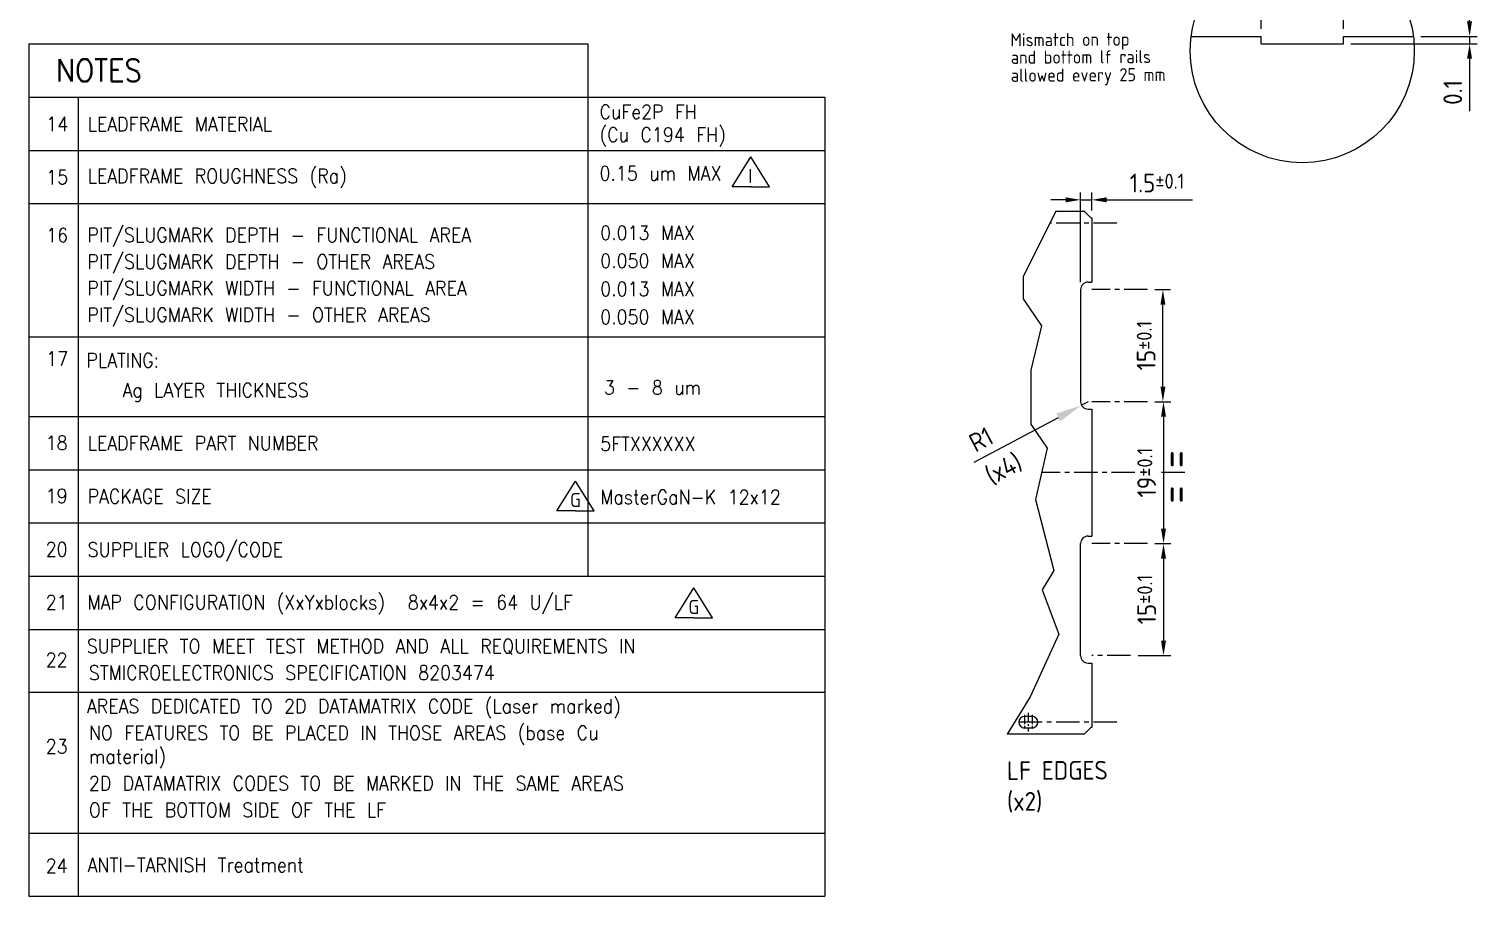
# Model space of a CAD drawing. Extents: x 385 to 747, y -67 to 169.
# Drawn here: x 542.5 to 736.4, y -66.9 to 49.1 of the extents above; entities that cross this region are included whole.
import ezdxf

# ---------------------------------------------------------------- set-up
doc = ezdxf.new("R2010")
doc.units = 0
doc.linetypes.add('AXES', pattern=[2, 1.25, -0.25, 0.25, -0.25])
doc.linetypes.add('CONTINU', pattern=[0])
for name, color, linetype, lineweight in [('AXIS', 4, 'AXES', 25), ('DIMENSIONS', 3, 'Continuous', 25), ('NOTES', 6, 'CONTINU', 25)]:
    doc.layers.add(name, color=color, linetype=linetype, lineweight=lineweight)
doc.layers.add('leadframe', color=7, linetype='Continuous')
doc.styles.add('CONVERTER_1', font='txt.shx', dxfattribs={"width": 0.9})
doc.styles.get("Standard").update_dxf_attribs({"font": 'ISOCP.SHX', "bigfont": 'bigfont.shx'})
doc.dimstyles.new('ST standard', dxfattribs={"dimtxt": 2.5, "dimasz": 3.5, "dimexe": 1, "dimexo": 1, "dimgap": 1, "dimtad": 1, "dimdec": 3, "dimdsep": 46, "dimtxsty": 'STANDARD', "dimcen": 0, "dimclrd": 3, "dimclre": 3, "dimclrt": 1, "dimadec": 0, "dimazin": 2, "dimtol": 1, "dimtp": 0.1, "dimtm": 0.1, "dimtfac": 0.8, "dimtdec": 3, "dimtmove": 0, "dimatfit": 3, "dimfxl": 1, "dimtolj": 2, "dimlwd": -1, "dimlwe": -1, "dimarcsym": 1})
doc.dimstyles.new('ST standard$0', dxfattribs={"dimtxt": 2.5, "dimasz": 2, "dimexe": 1, "dimexo": 1, "dimgap": 1, "dimtad": 1, "dimdec": 3, "dimdsep": 46, "dimtxsty": 'STANDARD', "dimcen": 0, "dimclrd": 3, "dimclre": 3, "dimclrt": 1, "dimadec": 0, "dimazin": 2, "dimtol": 1, "dimtp": 0.1, "dimtm": 0.1, "dimtfac": 0.8, "dimtdec": 3, "dimtmove": 0, "dimatfit": 3, "dimfxl": 1, "dimtolj": 2, "dimlwd": -1, "dimlwe": -1, "dimarcsym": 1})

# ---------------------------------------------------------------- blocks, each defined once
blk = doc.blocks.new('*D16')
at = {"layer": 'Defpoints', "color": 0, "ltscale": 50, "transparency": 16777216}
for p in [(692.25, -0.77), (692.25, -19.77), (694.41, -19.77)]:
    blk.add_point(p, dxfattribs=at)
at = {"layer": 'DIMENSIONS', "color": 3, "linetype": 'ByBlock', "ltscale": 50, "transparency": 16777216}
for p, q in [((693.25, -0.77), (695.41, -0.77)), ((693.25, -19.77), (695.41, -19.77))]:
    blk.add_line(p, q, dxfattribs=at)
at = {"layer": 'DIMENSIONS', "color": 3, "ltscale": 50, "transparency": 16777216}
blk.add_line((694.41, -2.77), (694.41, -17.77), dxfattribs=at)
for points in [[(694.08, -2.77), (694.74, -2.77), (694.41, -0.77)], [(694.08, -17.77), (694.74, -17.77), (694.41, -19.77)]]:
    blk.add_solid(points, dxfattribs=at)
at = {"layer": 'DIMENSIONS', "color": 1, "ltscale": 50, "transparency": 16777216, "insert": (692.16, -10.27), "char_height": 2.5, "attachment_point": 5, "rotation": 90}
blk.add_mtext('\\A2;19{\\H2;±0.1}', dxfattribs=at)
blk = doc.blocks.new('*D17')
at = {"layer": 'Defpoints', "color": 0, "ltscale": 50, "transparency": 16777216}
for p in [(692.25, 14.23), (694.33, 14.23), (692.25, -0.77)]:
    blk.add_point(p, dxfattribs=at)
at = {"layer": 'DIMENSIONS', "color": 3, "linetype": 'ByBlock', "ltscale": 50, "transparency": 16777216}
for p, q in [((693.25, 14.23), (695.33, 14.23)), ((693.25, -0.77), (695.33, -0.77))]:
    blk.add_line(p, q, dxfattribs=at)
at = {"layer": 'DIMENSIONS', "color": 3, "ltscale": 50, "transparency": 16777216}
blk.add_line((694.33, 1.23), (694.33, 12.23), dxfattribs=at)
for points in [[(694, 12.23), (694.66, 12.23), (694.33, 14.23)], [(694, 1.23), (694.66, 1.23), (694.33, -0.77)]]:
    blk.add_solid(points, dxfattribs=at)
at = {"layer": 'DIMENSIONS', "color": 1, "ltscale": 50, "transparency": 16777216, "insert": (692.08, 6.73), "char_height": 2.5, "attachment_point": 5, "rotation": 90}
blk.add_mtext('\\A2;15{\\H2;±0.1}', dxfattribs=at)
blk = doc.blocks.new('*D18')
at = {"layer": 'Defpoints', "color": 0, "ltscale": 50, "transparency": 16777216}
for p in [(692.25, -19.77), (690.01, -34.77), (694.41, -34.77)]:
    blk.add_point(p, dxfattribs=at)
at = {"layer": 'DIMENSIONS', "color": 3, "linetype": 'ByBlock', "ltscale": 50, "transparency": 16777216}
for p, q in [((693.25, -19.77), (695.41, -19.77)), ((691.01, -34.77), (695.41, -34.77))]:
    blk.add_line(p, q, dxfattribs=at)
at = {"layer": 'DIMENSIONS', "color": 3, "ltscale": 50, "transparency": 16777216}
blk.add_line((694.41, -21.77), (694.41, -32.77), dxfattribs=at)
for points in [[(694.08, -21.77), (694.74, -21.77), (694.41, -19.77)], [(694.08, -32.77), (694.74, -32.77), (694.41, -34.77)]]:
    blk.add_solid(points, dxfattribs=at)
at = {"layer": 'DIMENSIONS', "color": 1, "ltscale": 50, "transparency": 16777216, "insert": (692.16, -27.27), "char_height": 2.5, "attachment_point": 5, "rotation": 90}
blk.add_mtext('\\A2;15{\\H2;±0.1}', dxfattribs=at)
blk = doc.blocks.new('*D19')
at = {"layer": 'Defpoints', "color": 0, "ltscale": 50, "transparency": 16777216}
for p in [(684.81, 26.25), (684.81, 23.84), (683.31, 14.23)]:
    blk.add_point(p, dxfattribs=at)
at = {"layer": 'DIMENSIONS', "color": 3, "linetype": 'ByBlock', "ltscale": 50, "transparency": 16777216}
for p, q in [((683.31, 15.23), (683.31, 27.25)), ((684.81, 24.84), (684.81, 27.25))]:
    blk.add_line(p, q, dxfattribs=at)
at = {"layer": 'DIMENSIONS', "color": 3, "ltscale": 50, "transparency": 16777216}
for p, q in [((681.31, 26.25), (679.31, 26.25)), ((683.31, 26.25), (684.81, 26.25)), ((686.81, 26.25), (698.29, 26.25))]:
    blk.add_line(p, q, dxfattribs=at)
for points in [[(681.31, 26.59), (681.31, 25.92), (683.31, 26.25)], [(686.81, 26.59), (686.81, 25.92), (684.81, 26.25)]]:
    blk.add_solid(points, dxfattribs=at)
at = {"layer": 'DIMENSIONS', "color": 1, "ltscale": 50, "transparency": 16777216, "insert": (693.55, 28.5), "char_height": 2.5, "attachment_point": 5}
blk.add_mtext('\\A2;1.5{\\H2;±0.1}', dxfattribs=at)
blk = doc.blocks.new('*D20')
at = {"layer": 'Defpoints', "color": 0, "ltscale": 50, "transparency": 16777216}
for p in [(683.43, -1.24), (684.31, -0.77)]:
    blk.add_point(p, dxfattribs=at)
at = {"layer": 'DIMENSIONS', "color": 3, "ltscale": 50, "transparency": 16777216}
for p, q in [((684.31, -0.77), (683.43, -1.24)), ((669.04, -8.87), (680.34, -2.88))]:
    blk.add_line(p, q, dxfattribs=at)
blk.add_solid([(680.06, -2.36), (680.61, -3.39), (683.43, -1.24)], dxfattribs=at)
at = {"layer": 'DIMENSIONS', "color": 1, "ltscale": 50, "transparency": 16777216, "insert": (669.98, -5.83), "char_height": 2.5, "attachment_point": 5, "rotation": 27.9496}
blk.add_mtext('\\A2;R1', dxfattribs=at)
blk = doc.blocks.new('*D27')
at = {"layer": 'Defpoints', "color": 0, "ltscale": 50, "transparency": 16777216}
for p in [(718.49, 54.62), (707.49, 48.13), (718.49, 48.13)]:
    blk.add_point(p, dxfattribs=at)
at = {"layer": 'DIMENSIONS', "color": 3, "linetype": 'ByBlock', "ltscale": 50, "transparency": 16777216}
for p, q in [((707.49, 49.13), (707.49, 55.62)), ((709.49, 54.62), (716.49, 54.62)), ((718.49, 49.13), (718.49, 55.62))]:
    blk.add_line(p, q, dxfattribs=at)
at = {"layer": 'DIMENSIONS', "color": 3, "ltscale": 50, "transparency": 16777216}
for points in [[(709.49, 54.96), (709.49, 54.29), (707.49, 54.62)], [(716.49, 54.96), (716.49, 54.29), (718.49, 54.62)]]:
    blk.add_solid(points, dxfattribs=at)
at = {"layer": 'DIMENSIONS', "color": 1, "ltscale": 50, "transparency": 16777216, "insert": (712.99, 56.87), "char_height": 2.5, "attachment_point": 5}
blk.add_mtext('\\A2;1.1', dxfattribs=at)
blk = doc.blocks.new('*D28')
at = {"layer": 'Defpoints', "color": 0, "ltscale": 50, "transparency": 16777216}
for p in [(718.49, 47.13), (727.87, 48.13), (735.39, 47.13)]:
    blk.add_point(p, dxfattribs=at)
at = {"layer": 'DIMENSIONS', "color": 3, "linetype": 'ByBlock', "ltscale": 50, "transparency": 16777216}
for p, q in [((735.39, 50.13), (735.39, 52.13)), ((719.49, 47.13), (736.39, 47.13)), ((728.87, 48.13), (736.39, 48.13)), ((735.39, 48.13), (735.39, 47.13)), ((735.39, 45.13), (735.39, 38.13))]:
    blk.add_line(p, q, dxfattribs=at)
at = {"layer": 'DIMENSIONS', "color": 3, "ltscale": 50, "transparency": 16777216}
for points in [[(735.05, 50.13), (735.72, 50.13), (735.39, 48.13)], [(735.05, 45.13), (735.72, 45.13), (735.39, 47.13)]]:
    blk.add_solid(points, dxfattribs=at)
at = {"layer": 'DIMENSIONS', "color": 1, "ltscale": 50, "transparency": 16777216, "insert": (733.14, 40.63), "char_height": 2.5, "attachment_point": 5, "rotation": 90}
blk.add_mtext('\\A2;0.1', dxfattribs=at)
blk = doc.blocks.new('rev7 G')
at = {"layer": 'DIMENSIONS', "ltscale": 50}
for points in [[(2.53, 0), (0, 0), (2.51, 3.99)], [(2.49, 0), (5.01, 0), (2.51, 3.99)]]:
    blk.add_lwpolyline(points, dxfattribs=at)
blk.add_text('G', height=1.88, dxfattribs=at).set_placement((1.79, 0.51))
blk = doc.blocks.new('rev9 I')
at = {"layer": 'DIMENSIONS', "ltscale": 50}
for points in [[(2.53, 0), (0, 0), (2.51, 3.99)], [(2.49, 0), (5.01, 0), (2.51, 3.99)]]:
    blk.add_lwpolyline(points, dxfattribs=at)
blk.add_text('I', height=1.88, dxfattribs=at).set_placement((2.16, 0.51))

msp = doc.modelspace()

# ---------------------------------------------------------------- linework, layer by layer
at = {"layer": 'AXIS', "ltscale": 2.5}
for p, q in [((688.1454, 23.1448), (679.1986, 23.1448)), ((692.2492, 14.2323), (684.8107, 14.2323)), ((692.2492, -0.7677), (684.8107, -0.7677)), ((690.5573, -10.2677), (678.0912, -10.2677)), ((697.256, -10.2677), (693.9285, -10.2677)), ((692.2492, -19.7677), (684.8107, -19.7677)), ((690.0122, -34.7677), (684.8107, -34.7677)), ((688.1454, -43.6802), (674.4696, -43.6802))]:
    msp.add_line(p, q, dxfattribs=at)
at = {"layer": 'AXIS'}
for p, q in [((676.3107, -42.4302), (676.3107, -44.9302)), ((675.8107, -42.6802), (675.8107, -44.6802)), ((676.8107, -42.6802), (676.8107, -44.6802))]:
    msp.add_line(p, q, dxfattribs=at)
at = {"layer": 'DIMENSIONS', "color": 1, "ltscale": 50}
msp.add_circle((712.9896, 46.212), 15, dxfattribs=at)
at = {"layer": 'leadframe', "ltscale": 50}
for p, q in [((698.113, 48.1319), (707.4896, 48.1319)), ((707.4896, 47.1319), (707.4896, 48.1319)), ((707.4896, 47.1319), (718.4896, 47.1319)), ((718.4896, 47.1319), (718.4896, 48.1319)), ((718.4896, 48.1319), (727.8663, 48.1319))]:
    msp.add_line(p, q, dxfattribs=at)
at = {"layer": 'leadframe'}
for p, q in [((679.9911, 24.7323), (683.7071, 24.7323)), ((683.8839, 24.6591), (684.6339, 23.9091)), ((684.8107, 23.8359), (684.8107, 15.2323)), ((683.3107, 14.2323), (683.3107, -0.7677)), ((684.3107, 15.2323), (684.8107, 15.2323)), ((684.3107, -1.7677), (684.8107, -1.7677)), ((684.8107, -1.7677), (684.8107, -18.7677)), ((684.3107, -18.7677), (684.8107, -18.7677)), ((683.3107, -34.7677), (683.3107, -19.7677)), ((684.3107, -35.7677), (684.8107, -35.7677)), ((684.8107, -35.7677), (684.8107, -44.3712)), ((676.8107, -42.9052), (675.8107, -42.9052)), ((676.8107, -44.4552), (675.8107, -44.4552)), ((684.6339, -44.4444), (683.8839, -45.1944)), ((683.7071, -45.2677), (673.4984, -45.2677))]:
    msp.add_line(p, q, dxfattribs=at)
at = {"layer": 'leadframe', "ltscale": 50}
msp.add_lwpolyline([(679.9911, 24.7323), (675.6039, 15.9444), (675.6039, 12.9786), (678.0556, 9.3681), (676.6362, 3.4366), (676.6362, -3.7844), (678.8298, -7.0081), (677.2813, -13.8423), (679.733, -23.3844), (678.1846, -25.9633), (680.3782, -31.8949), (676.5519, -40.2764), (673.4984, -45.2677)], dxfattribs=at)
at = {"layer": 'leadframe'}
for centre, radius, start, end in [((683.7071, 24.4823), 0.25, 45, 90), ((684.8107, 24.0859), 0.25, 225, 270), ((684.3107, 14.2323), 1, 90, 180), ((684.3107, -0.7677), 1, 180, 270), ((684.3107, -19.7677), 1, 90, 180), ((684.3107, -34.7677), 1, 180, 270), ((675.8107, -43.6802), 0.775, 90, 270), ((676.8107, -43.6802), 0.775, 270, 90), ((684.8107, -44.6212), 0.25, 90, 135), ((683.7071, -45.0177), 0.25, 270, 315)]:
    msp.add_arc(centre, radius, start, end, dxfattribs=at)
at = {"layer": 'NOTES', "linetype": 'Continuous'}
for p, q in [((542.5066, 47.1215), (542.5066, -66.9492)), ((542.5066, 47.1215), (617.3191, 47.1215)), ((617.3191, 47.1215), (617.3191, -24.1285)), ((542.5066, 39.9965), (649.0743, 39.9965)), ((549.1025, 39.9965), (549.1025, -66.9492)), ((649.0743, 39.9965), (649.0743, -66.9492)), ((542.5066, 32.8715), (649.0743, 32.8715)), ((542.5066, 25.7465), (649.0743, 25.7465)), ((542.5066, 7.9276), (649.0743, 7.9276)), ((542.5066, -2.7535), (649.0743, -2.7535)), ((542.5066, -9.8785), (649.0743, -9.8785)), ((542.5066, -17.0035), (649.0743, -17.0035)), ((542.5066, -24.1285), (649.0743, -24.1285)), ((542.5066, -31.2535), (649.0743, -31.2535)), ((542.5066, -39.6594), (649.0743, -39.6594)), ((542.5066, -58.5434), (649.0743, -58.5434)), ((542.5066, -66.9492), (649.0743, -66.9492))]:
    msp.add_line(p, q, dxfattribs=at)

# ---------------------------------------------------------------- block references
at = {"layer": 'leadframe', "ltscale": 50}
for name, p in [('rev9 I', (636.6575, 28.002)), ('rev7 G', (613.1713, -15.3865)), ('rev7 G', (629.0164, -29.7005))]:
    msp.add_blockref(name, p, dxfattribs=at)

# ---------------------------------------------------------------- texts
at = {"layer": 'DIMENSIONS', "color": 1, "ltscale": 50}
for s, height, rotation, p in [('Mismatch on top', 1.75, 0.317868, (673.9114, 46.7967)), ('and bottom lf rails', 1.75, 0.317868, (673.9701, 44.4507)), ('allowed every 25 mm', 1.75, 0.317868, (673.9701, 42.046)), ('(x4)', 2.5, 28.514707, (671.4399, -11.9875)), ('LF EDGES', 2.5, 0.317868, (673.4554, -51.423)), ('(x2)', 2.5, 0.317868, (673.4554, -55.5332))]:
    msp.add_text(s, height=height, rotation=rotation, dxfattribs=at).set_placement(p)
at = {"layer": 'DIMENSIONS', "ltscale": 50}
msp.add_text('= =', height=4, rotation=90, dxfattribs=at).set_placement((697.7632, -14.4214))
at = {"layer": 'NOTES', "style": 'CONVERTER_1', "width": 0.9}
for s, height, p in [('NOTES', 3, (546.1509, 42.0818)), ('CuFe2P FH', 1.9, (618.8975, 37.0855)), ('14', 1.9, (544.826, 35.4519)), ('LEADFRAME MATERIAL', 1.9, (550.3553, 35.4264)), ('(Cu C194 FH)', 1.9, (618.8975, 34.0224)), ('15', 1.9, (544.826, 28.3269)), ('LEADFRAME ROUGHNESS (Ra)', 1.9, (550.3553, 28.4929)), ('0.15 um MAX', 1.9, (618.8975, 28.8542)), ('16', 1.9, (544.826, 20.5685)), ('PIT/SLUGMARK DEPTH - FUNCTIONAL AREA', 1.9, (550.3198, 20.596)), ('0.013 MAX', 1.9, (618.9923, 20.8773)), ('PIT/SLUGMARK DEPTH - OTHER AREAS', 1.9, (550.3198, 17.0335)), ('0.050 MAX', 1.9, (618.9923, 17.1273)), ('PIT/SLUGMARK WIDTH - FUNCTIONAL AREA', 1.9, (550.3198, 13.471)), ('0.013 MAX', 1.9, (618.9923, 13.3773)), ('PIT/SLUGMARK WIDTH - OTHER AREAS', 1.9, (550.3198, 9.9085)), ('0.050 MAX', 1.9, (618.9923, 9.6273)), ('17', 1.9, (544.826, 4.0382)), ('PLATING:', 1.9, (550.1944, 3.8236)), ('3 - 8 um', 1.9, (619.4905, 0.1861)), ('Ag LAYER THICKNESS', 1.9, (555.026, -0.1712)), ('18', 1.9, (544.7492, -7.2271)), ('LEADFRAME PART NUMBER', 1.9, (550.3548, -7.2706)), ('5FTXXXXXX', 1.9, (618.9923, -7.3656)), ('19', 1.9, (544.7492, -14.3521)), ('PACKAGE SIZE', 1.9, (550.3548, -14.3956)), ('MasterGaN-K 12x12', 1.9, (618.9923, -14.4906)), ('SUPPLIER LOGO/CODE', 1.9, (550.3548, -21.5206)), ('20', 1.9, (544.7492, -21.4771)), ('21', 1.9, (544.7492, -28.5703)), ('MAP CONFIGURATION (XxYxblocks)  8x4x2 = 64 U/LF', 1.9, (550.3367, -28.5788)), ('SUPPLIER TO MEET TEST METHOD AND ALL REQUIREMENTS IN', 1.9, (550.2532, -34.4422)), ('22', 1.9, (544.7492, -36.2762)), ('STMICROELECTRONICS SPECIFICATION 8203474', 1.9, (550.5271, -38.0047)), ('AREAS DEDICATED TO 2D DATAMATRIX CODE (Laser marked)', 1.9, (550.2532, -42.4897)), ('NO FEATURES TO BE PLACED IN THOSE AREAS (base Cu', 1.9, (550.5271, -46.0522)), ('23', 1.9, (544.7492, -47.8697)), ('material)', 1.9, (550.5271, -49.2119)), ('2D DATAMATRIX CODES TO BE MARKED IN THE SAME AREAS', 1.9, (550.5271, -52.8045)), ('OF THE BOTTOM SIDE OF THE LF', 1.9, (550.5271, -56.3793)), ('24', 1.9, (544.7492, -63.8516)), ('ANTI-TARNISH Treatment', 1.9, (550.3548, -63.7415))]:
    msp.add_text(s, height=height, dxfattribs=at).set_placement(p)

# ---------------------------------------------------------------- dimensions: what is measured, and where the dimension line sits
at = {"layer": 'DIMENSIONS', "ltscale": 50}
dim = msp.add_linear_dim(base=(718.4896, 54.6239), p1=(707.4896, 48.1319), p2=(718.4896, 48.1319), dimstyle='ST standard$0', override={"dimlfac": 0.1, "dimtol": 0}, dxfattribs=at)
dim.commit()
dim.dimension.update_dxf_attribs({"geometry": '*D27', "text_midpoint": (712.9896, 56.8739)})
dim = msp.add_linear_dim(base=(735.3881, 47.1319), p1=(727.8663, 48.1319), p2=(718.4896, 47.1319), angle=90, dimstyle='ST standard$0', override={"dimgap": 1, "dimlfac": 0.1, "dimtol": 0, "dimlim": 0}, dxfattribs=at)
dim.commit()
dim.dimension.update_dxf_attribs({"geometry": '*D28', "text_midpoint": (733.1381, 40.6309)})
dim = msp.add_linear_dim(base=(684.8107, 26.252), p1=(683.3107, 14.2323), p2=(684.8107, 23.8359), dimstyle='ST standard$0', dxfattribs=at)
dim.commit()
dim.dimension.update_dxf_attribs({"geometry": '*D19', "text_midpoint": (693.5482, 28.502)})
for base, p1, p2, picture, middle in [((694.3297, 14.2323), (692.2492, -0.7677), (692.2492, 14.2323), '*D17', (692.0797, 6.7323)), ((694.4102, -19.7677), (692.2492, -0.7677), (692.2492, -19.7677), '*D16', (692.1602, -10.2677)), ((694.4102, -34.7677), (692.2492, -19.7677), (690.0122, -34.7677), '*D18', (692.1602, -27.2677))]:
    dim = msp.add_linear_dim(base=base, p1=p1, p2=p2, angle=90, dimstyle='ST standard$0', dxfattribs=at)
    dim.commit()
    dim.dimension.update_dxf_attribs({"geometry": picture, "text_midpoint": middle})
dim = msp.add_radius_dim(center=(684.3107, -0.7677), mpoint=(683.4273, -1.2364), dimstyle='ST standard', override={"dimgap": 1, "dimtol": 0, "dimlim": 0}, dxfattribs=at)
dim.commit()
dim.dimension.update_dxf_attribs({"geometry": '*D20', "text_midpoint": (671.0302, -7.814), "dimtype": 132})

doc.saveas('drawing.dxf')
